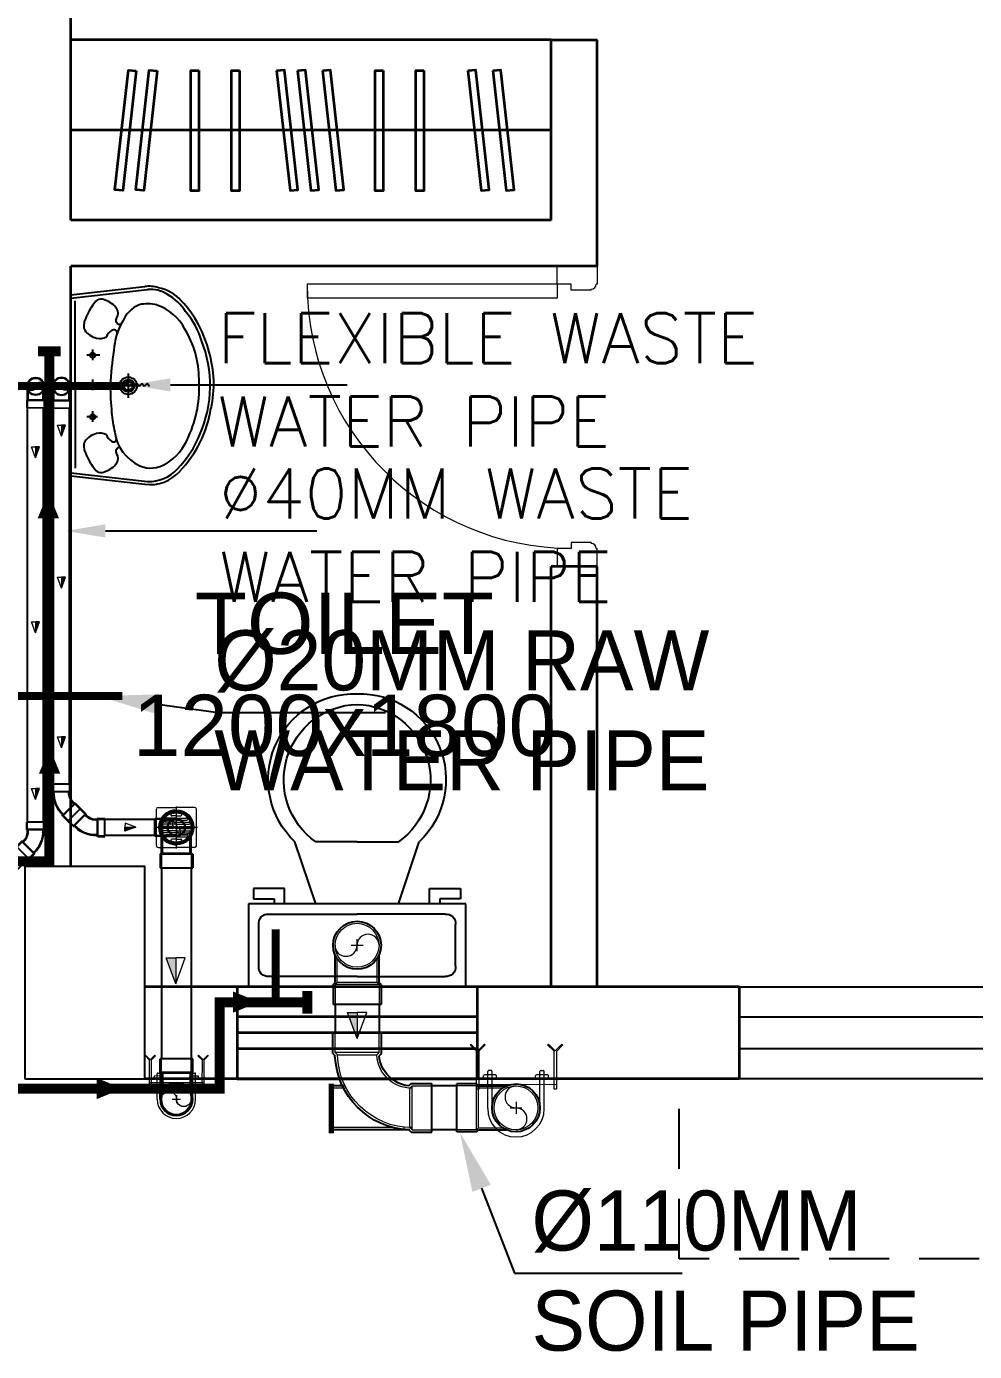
# Model space of a CAD drawing. Header units: millimetres. Extents: x 1448174 to 1599581, y -224422 to -106989.
# Drawn here: x 1476806 to 1479175, y -206764 to -203454 of the extents above; entities that cross this region are included whole.
import ezdxf
from ezdxf import colors
from ezdxf.entities.mleader import LeaderData, LeaderLine
from ezdxf.math import Vec2, Vec3

# ---------------------------------------------------------------- set-up
doc = ezdxf.new("R2010")
doc.units = ezdxf.units.MM
doc.header["$LTSCALE"] = 600
doc.header["$MEASUREMENT"] = 0
for name, pattern in [('AI9-LType1', [1.875, 1.25, -0.625]), ('CENTER2', [1.125, 0.75, -0.125, 0.125, -0.125]), ('HIDDEN', [0.375, 0.25, -0.125])]:
    doc.linetypes.add(name, pattern=pattern)
for name, color, linetype, lineweight in [('22-FTfix', 8, 'Continuous', 9), ('DOOR', 144, 'Continuous', 13), ('P-Wall', 1, 'Continuous', 35), ('PHE-SP', 1, 'Continuous', 0), ('PL-CLAMP', 211, 'Continuous', 13), ('PL-SOFT  WATER SUPPLY PIPE', 162, 'Continuous', 9), ('PL-WATER PIPING', 1, 'Continuous', 9), ('WALL LINE', 7, 'Continuous', 35)]:
    doc.layers.add(name, color=color, linetype=linetype, lineweight=lineweight)
for name, color, linetype in [('col', 5, 'Continuous'), ('Lines', 7, 'Continuous'), ('phe-text', 1, 'Continuous'), ('PL- WASTE PIPE', 6, 'Continuous'), ('PL-SOIL PIPE', 1, 'Continuous'), ('TEXT', 253, 'Continuous'), ('wall', 1, 'Continuous'), ('Window', 4, 'Continuous')]:
    doc.layers.add(name, color=color, linetype=linetype)
doc.styles.add('ARIAL', font='arial.ttf')
doc.styles.add('ROMANS', font='romans.shx')
doc.styles.get("Standard").update_dxf_attribs({"font": 'stylu.ttf'})

# ---------------------------------------------------------------- blocks, each defined once
blk = doc.blocks.new('W1800')
at = {"layer": 'wall', "color": 7}
for p, q in [((0, -57.5), (0, 172.5)), ((1800, 172.5), (1800, -57.5))]:
    blk.add_line(p, q, dxfattribs=at)
at = {"layer": 'Window'}
for p, q in [((0, 172.5), (1800, 172.5)), ((0, 97.5), (1800, 97.5)), ((1800, 17.5), (0, 17.5)), ((1800, -57.5), (0, -57.5))]:
    blk.add_line(p, q, dxfattribs=at)
blk = doc.blocks.new('750')
at = {"layer": 'DOOR', "color": 8}
for p, q in [((-50, 705), (-47.5, 705)), ((-35, 690), (-35, 692.5)), ((50, 45), (50, 80)), ((50, 80), (675, 80)), ((675, 45), (675, 80)), ((-50, 45), (-47.5, 45)), ((-35, 60), (-35, 57.5)), ((50, 45), (675, 45))]:
    blk.add_line(p, q, dxfattribs=at)
for points in [[(15, 690), (15, 705), (50, 705), (50, 750), (-50, 750), (-50, 705)], [(-35, 690), (15, 690)], [(15, 60), (15, 45), (50, 45), (50, 0), (-50, 0), (-50, 45)], [(-35, 60), (15, 60)]]:
    blk.add_lwpolyline(points, dxfattribs=at)
for centre, radius, start, end in [((-35, 705), 12.5, 180, 270), ((15, 45), 660, 0, 90), ((-35, 45), 12.5, 90, 180)]:
    blk.add_arc(centre, radius, start, end, dxfattribs=at)
blk = doc.blocks.new('clamp')
at = {"layer": 'PL-CLAMP'}
for p, q in [((156.2, 205.8), (161.2, 205.8)), ((163.2, 185.7), (163.2, 203.8)), ((105.4, 198.4), (168.6, 198.4)), ((105.4, 191.1), (168.6, 191.1)), ((156.2, 183.7), (161.2, 183.7)), ((170.6, 196.4), (170.6, 193.1)), ((156.2, 116.8), (161.2, 116.8)), ((163.2, 96.7), (163.2, 114.8)), ((105.4, 109.4), (168.6, 109.4)), ((105.4, 102), (168.6, 102)), ((156.2, 94.7), (161.2, 94.7)), ((170.6, 107.4), (170.6, 104))]:
    blk.add_line(p, q, dxfattribs=at)
for points in [[(138.4, 216.5, -0.414214), (139.4, 217.5), (203.1, 217.5), (214, 228.4), (215.4, 227), (203.9, 215.5), (215.3, 204), (213.9, 202.6), (203, 213.5), (139.4, 213.5, -0.414214), (138.4, 214.5), (138.4, 216.5)], [(138.4, 84.3, -0.414214), (139.4, 85.3), (203.1, 85.3), (214, 96.3), (215.4, 94.9), (203.9, 83.3), (215.3, 71.9), (213.9, 70.5), (203, 81.3), (139.4, 81.3, -0.414214), (138.4, 82.3), (138.4, 84.3)]]:
    blk.add_lwpolyline(points, format="xyb", dxfattribs=at)
for points in [[(146.2, 81.3), (146.2, 217.5)], [(156.2, 81.3), (156.2, 217.5)]]:
    blk.add_lwpolyline(points, dxfattribs=at)
for centre, radius, start, end in [((161.2, 203.8), 2, 0, 90), ((105.4, 150.2), 48.2, 90, 270), ((161.2, 185.7), 2, 270, 0), ((168.6, 196.4), 2, 0, 90), ((168.6, 193.1), 2, 270, 0), ((161.2, 114.8), 2, 0, 90), ((161.2, 96.7), 2, 270, 0), ((168.6, 107.4), 2, 0, 90), ((168.6, 104), 2, 270, 0)]:
    blk.add_arc(centre, radius, start, end, dxfattribs=at)
blk = doc.blocks.new('RISER UP 100')
at = {"color": 0, "linetype": 'Continuous'}
for p, q in [((-98.5, 60), (-148.5, 60)), ((-148.5, -60), (-148.5, 60)), ((-98.5, 60), (-93.5, 55)), ((-93.5, 55), (-24, 55)), ((-98.5, -60), (-148.5, -60)), ((-98.5, -60), (-93.5, -55)), ((-93.5, -55), (-24, -55))]:
    blk.add_line(p, q, dxfattribs=at)
at = {"color": 8, "linetype": 'Continuous', "lineweight": 0, "ltscale": 0.005}
for p, q in [((-98.5, 55), (-148.5, 55)), ((-98.5, -55), (-98.5, 55)), ((-98.5, 55), (-93.5, 50)), ((-93.5, -50), (-93.5, 50)), ((-93.5, 50), (-33.2, 50)), ((-98.5, -55), (-148.5, -55)), ((-98.5, -55), (-93.5, -50)), ((-93.5, -50), (-33.2, -50))]:
    blk.add_line(p, q, dxfattribs=at)
at = {"color": 8, "linetype": 'CENTER2', "lineweight": 0}
for p, q in [((-15, 0), (15, 0)), ((0, 15), (0, -15))]:
    blk.add_line(p, q, dxfattribs=at)
at = {"color": 0, "linetype": 'Continuous'}
blk.add_circle((0, 0), 60, dxfattribs=at)
at = {"color": 8, "linetype": 'Continuous', "lineweight": 0, "ltscale": 0.005}
blk.add_circle((0, 0), 55, dxfattribs=at)
at = {"color": 8, "linetype": 'Continuous', "lineweight": 0}
for centre, start, end in [((0, 27.5), 90, 270), ((0, -27.5), 270, 90)]:
    blk.add_arc(centre, 27.5, start, end, dxfattribs=at)
blk = doc.blocks.new('ELBOW')
at = {"color": 0, "linetype": 'Continuous'}
for p, q in [((-114.4, 296.4), (107.1, 296.4)), ((-114.4, 202.7), (-114.4, 296.4)), ((107.1, 202.7), (107.1, 296.4)), ((-114.4, 202.7), (-103.8, 192.1)), ((-103.5, 196.4), (-103.5, -160.2)), ((107.1, 202.7), (96.3, 192)), ((242.9, 67.8), (232.3, 57.2)), ((242.9, 67.8), (336.6, 67.8)), ((336.6, 67.8), (336.6, -153.6)), ((96.1, -97.1), (96.1, -160.2)), ((242.9, -153.6), (232.6, -143.3)), ((242.9, -153.6), (336.6, -153.6))]:
    blk.add_line(p, q, dxfattribs=at)
at = {"color": 8, "linetype": 'Continuous', "lineweight": 0, "ltscale": 0.005}
for p, q in [((-103.7, 207.1), (-103.7, 296.4)), ((96.3, 207.1), (96.3, 296.4)), ((-103.7, 207.1), (96.3, 207.1)), ((-103.7, 207.1), (-92.9, 196.4)), ((-93, 196.4), (85.6, 196.4)), ((96.3, 207.1), (85.6, 196.4)), ((-92.8, 119.8), (-92.8, -160.2)), ((236.6, 46.5), (236.6, -132.2)), ((247.3, 57.1), (236.9, 46.7)), ((247.3, 57.1), (247.3, -142.9)), ((247.3, 57.1), (336.6, 57.1)), ((85.4, -91.6), (85.4, -160.2)), ((247.3, -142.9), (236.9, -132.5)), ((247.3, -142.9), (336.6, -142.9))]:
    blk.add_line(p, q, dxfattribs=at)
at = {"color": 8, "linetype": 'Continuous', "ltscale": 0.005}
blk.add_line((-93, 167.9), (-93, 170.4), dxfattribs=at)
at = {"color": 0, "linetype": 'Continuous', "const_width": 25}
blk.add_lwpolyline([(-119, -160.2), (106.7, -160.2)], dxfattribs=at)
at = {"color": 0, "linetype": 'Continuous'}
for centre, radius, start, end in [((248.1, 208.5), 352.2, 182.67877, 267.48884), ((248.4, 209.4), 153.1, 186.55293, 263.94685)]:
    blk.add_arc(centre, radius, start, end, dxfattribs=at)
at = {"color": 8, "linetype": 'Continuous', "lineweight": 0, "ltscale": 0.005}
for centre, radius, start, end in [((246.3, 207.1), 339.3, 180, 268.35636), ((246.9, 207.3), 161.5, 180.08228, 266.34676)]:
    blk.add_arc(centre, radius, start, end, dxfattribs=at)
at = {"layer": 'PL-SOIL PIPE', "ltscale": 300}
blk.add_line((-92.9, 196.4), (-92.9, 207.1), dxfattribs=at)
blk = doc.blocks.new('A$C0B1B3CFA')
at = {"layer": 'PHE-SP'}
h = blk.add_hatch(color=7, dxfattribs=at)
h.dxf.hatch_style = 1
h.paths.add_polyline_path([(-0.0495, 0.0226), (-0.0495, 0), (0.0124, 0)])
at = {"layer": 'PHE-SP', "color": 7}
for points in [[(-0.0495, 0), (0.0124, 0), (-0.0495, 0.0226), (-0.0495, 0)], [(-0.0495, 0), (0.0124, 0), (-0.0495, -0.0226), (-0.0495, 0)]]:
    blk.add_lwpolyline(points, dxfattribs=at)
blk = doc.blocks.new('Z$W@#3BD47561')
at = {"layer": 'PHE-SP', "xscale": 49.00933755098914, "yscale": 49.00933755098914, "zscale": 49.00933755098914, "rotation": 270}
blk.add_blockref('A$C0B1B3CFA', (0, 0), dxfattribs=at)
blk = doc.blocks.new('Z$W@#4AA511D8')
at = {"layer": 'phe-text', "linetype": 'ByBlock', "lineweight": -2, "ltscale": 0.5, "xscale": 0.0244727334018079, "yscale": 0.0244727334018079, "zscale": 0.0244727334018079, "rotation": 270}
blk.add_blockref('Z$W@#3BD47561', (0.0148, 0), dxfattribs=at)
blk = doc.blocks.new('A$C525867A1')
at = {"layer": '22-FTfix', "color": 1, "lineweight": 0}
for p, q in [((-3.7, 76.6), (-40.1, 40.1)), ((76.4, 3.7), (3.3, 76.6)), ((-76.6, 3.5), (-40.1, 40.1)), ((42, 42.1), (-42, -42.1)), ((-3.5, -76.4), (-76.6, -3.4)), ((76.4, -3.3), (39.9, -39.8)), ((3.4, -76.4), (39.9, -39.8))]:
    blk.add_line(p, q, dxfattribs=at)
at = {"layer": '22-FTfix', "color": 1, "linetype": 'AI9-LType1', "lineweight": 0}
blk.add_line((42, -41.9), (-42.2, 42.1), dxfattribs=at)
at = {"layer": '22-FTfix', "color": 3, "lineweight": 0}
for p, q in [((-18.4, 18.3), (2.7, 39.5)), ((-18.4, 18.3), (-39.5, -2.8)), ((-10.4, 10.4), (-35.8, -15.1)), ((-14.5, 14.5), (-35.7, -6.6)), ((-23.3, 23.2), (-32.4, 14)), ((-6.5, 6.5), (-31.9, -18.9)), ((-23.3, 23.2), (-14.1, 32.4)), ((-14.5, 14.5), (6.6, 35.7)), ((-10.4, 10.4), (15, 35.8)), ((-6.5, 6.5), (18.9, 32)), ((-1.9, 1.2), (-1.5, 1.5)), ((-1.4, 0.7), (-1.9, 1.2)), ((-1.2, 1.9), (-1.5, 1.5)), ((-0.7, 1.4), (-1.2, 1.9)), ((1.2, 1.9), (0.7, 1.4)), ((1.9, 1.2), (1.2, 1.9)), ((1.9, 1.2), (1.4, 0.7)), ((5.2, 9.3), (24.6, 28.7)), ((6.5, -6.5), (31.9, 18.9)), ((9.2, 5.2), (28.6, 24.6)), ((10.4, -10.4), (35.8, 15.1)), ((14.5, -14.5), (35.7, 6.6)), ((18.4, -18.3), (39.5, 2.8)), ((-9.2, -5.2), (-28.6, -24.6)), ((-5.2, -9.3), (-24.6, -28.7)), ((6.5, -6.5), (-18.9, -32)), ((10.4, -10.4), (-15, -35.8)), ((14.5, -14.5), (-6.6, -35.7)), ((18.4, -18.3), (-2.7, -39.5)), ((-1.9, -1.2), (-1.4, -0.7)), ((-1.2, -1.9), (-1.9, -1.2)), ((-1.2, -1.9), (-0.7, -1.4)), ((1.2, -1.9), (0.7, -1.4)), ((1.2, -1.9), (1.5, -1.5)), ((1.9, -1.2), (1.4, -0.7)), ((1.9, -1.2), (1.5, -1.5)), ((23.3, -23.2), (14.1, -32.4)), ((23.3, -23.2), (32.4, -14))]:
    blk.add_line(p, q, dxfattribs=at)
at = {"layer": '22-FTfix', "color": 1, "lineweight": 0}
blk.add_circle((-0.1, 0.1), 49.4, dxfattribs=at)
at = {"layer": '22-FTfix', "color": 3, "lineweight": 0}
for centre, radius in [((0, 0), 45.2), ((-0.1, -0.1), 44.9), ((0, 0), 4.18), ((0, 0), 3.93)]:
    blk.add_circle(centre, radius, dxfattribs=at)
at = {"layer": '22-FTfix', "color": 1, "lineweight": 0}
for points in [[(3.3, 76.6), (1.4, 78.5), (-1.8, 78.5), (-3.7, 76.6)], [(-76.6, 3.5), (-78.5, 1.6), (-78.5, -1.5), (-76.6, -3.4)], [(76.4, -3.3), (78.3, -1.4), (78.3, 1.8), (76.4, 3.7)], [(-3.5, -76.4), (-1.6, -78.3), (1.5, -78.3), (3.4, -76.4)]]:
    blk.add_open_spline(points, degree=3, dxfattribs=at)
for points in [[(-35.3, 35.2), (-15.9, 54.6), (15.5, 54.6), (35, 35.3), (54.4, 15.9), (54.4, -15.6), (35, -35)], [(-35.3, 35.2), (-54.6, 15.8), (-54.6, -15.7), (-35.2, -35), (-15.8, -54.4), (15.7, -54.4), (35, -35)]]:
    blk.add_open_spline(points, degree=3, knots=[0, 0, 0, 0, 1, 1, 1, 2, 2, 2, 2], dxfattribs=at)
at = {"layer": '22-FTfix', "color": 3, "lineweight": 0}
for points in [[(6.6, 35.7), (7.6, 36.7), (7.6, 38.5), (6.6, 39.5), (5.5, 40.6), (3.8, 40.6), (2.7, 39.5)], [(-36.8, 17.1), (-37.4, 15.7), (-36.8, 14.1), (-35.5, 13.5), (-34.4, 13), (-33.2, 13.2), (-32.4, 14)], [(-14.1, 32.4), (-13, 33.4), (-13, 35.2), (-14.1, 36.2), (-14.9, 37), (-16.1, 37.2), (-17.2, 36.7)], [(5.2, 9.3), (4.1, 8.1), (4.1, 6.3), (5.2, 5.2), (6.3, 4.1), (8.1, 4.1), (9.2, 5.2)], [(18.9, 32), (19.9, 33), (19.9, 34.8), (18.9, 35.8), (17.8, 36.9), (16.1, 36.9), (15, 35.8)], [(28.6, 24.6), (29.7, 25.7), (29.7, 27.6), (28.6, 28.7), (27.5, 29.8), (25.7, 29.8), (24.6, 28.7)], [(35.8, 15.1), (36.8, 16.2), (36.8, 17.9), (35.8, 18.9), (34.7, 20), (33, 20), (31.9, 18.9)], [(39.5, 2.8), (40.6, 3.9), (40.5, 5.6), (39.5, 6.6), (38.4, 7.7), (36.7, 7.7), (35.7, 6.6)], [(-39.5, -2.8), (-40.6, -3.9), (-40.5, -5.6), (-39.5, -6.6), (-38.4, -7.7), (-36.7, -7.7), (-35.7, -6.6)], [(-35.8, -15.1), (-36.8, -16.2), (-36.8, -17.9), (-35.8, -18.9), (-34.7, -20), (-33, -20), (-31.9, -18.9)], [(-28.6, -24.6), (-29.7, -25.7), (-29.7, -27.6), (-28.6, -28.7), (-27.5, -29.8), (-25.7, -29.8), (-24.6, -28.7)], [(-18.9, -32), (-19.9, -33), (-19.9, -34.8), (-18.9, -35.8), (-17.8, -36.9), (-16.1, -36.9), (-15, -35.8)], [(-5.2, -9.3), (-4.1, -8.1), (-4.1, -6.3), (-5.2, -5.2), (-6.3, -4.1), (-8.1, -4.1), (-9.2, -5.2)], [(-6.6, -35.7), (-7.6, -36.7), (-7.6, -38.4), (-6.6, -39.5), (-5.5, -40.6), (-3.8, -40.6), (-2.7, -39.5)], [(14.1, -32.4), (13, -33.4), (13, -35.1), (14.1, -36.2), (14.9, -37), (16.1, -37.2), (17.2, -36.7)], [(36.8, -17.1), (37.4, -15.7), (36.8, -14.1), (35.5, -13.5), (34.4, -13), (33.2, -13.2), (32.4, -14)]]:
    blk.add_open_spline(points, degree=3, knots=[0, 0, 0, 0, 1, 1, 1, 2, 2, 2, 2], dxfattribs=at)
for points in [[(-28.7, 28.6), (-32, 25.3), (-34.8, 21.4), (-36.8, 17.1)], [(-17.2, 36.7), (-21.4, 34.7), (-25.3, 32), (-28.7, 28.6)], [(-1.4, -0.7), (-1, -0.3), (-1, 0.3), (-1.4, 0.7)], [(-0.7, 1.4), (-0.3, 1), (0.3, 1), (0.7, 1.4)], [(1.4, 0.7), (1, 0.3), (1, -0.3), (1.4, -0.7)], [(0.7, -1.4), (0.3, -1), (-0.3, -1), (-0.7, -1.4)], [(17.2, -36.7), (21.4, -34.7), (25.3, -32), (28.7, -28.6)], [(28.7, -28.6), (32, -25.3), (34.8, -21.4), (36.8, -17.1)]]:
    blk.add_open_spline(points, degree=3, dxfattribs=at)
blk = doc.blocks.new('G$C6D3250BF')
at = {"layer": 'PL- WASTE PIPE', "linetype": 'ByBlock', "ltscale": 5, "xscale": -0.08841918452952499, "yscale": 0.08841918454157253, "zscale": 0.08841918448567115, "rotation": 225.0593839872961}
blk.add_blockref('A$C525867A1', (0, 0), dxfattribs=at)
blk = doc.blocks.new('100 ELBOW')
at = {"color": 0, "linetype": 'Continuous'}
for p, q in [((-77.3, 0.5), (-85.9, -8)), ((72.2, 60.9), (66.6, 55.2)), ((72.2, 60.9), (123.7, 60.9)), ((123.7, 60.9), (123.7, -60.9)), ((-94.1, -8), (-130.6, -44.4)), ((-130.6, -44.4), (-44.4, -130.6)), ((-94.1, -8), (-85.9, -8)), ((-0.4, -78.2), (-8, -85.8)), ((-8, -94.1), (-8, -85.8)), ((72.2, -60.9), (66.4, -55.1)), ((72.2, -60.9), (123.7, -60.9)), ((-8, -94.1), (-44.4, -130.6))]:
    blk.add_line(p, q, dxfattribs=at)
at = {"color": 8, "linetype": 'Continuous', "lineweight": 0, "ltscale": 0.005}
for p, q in [((68.7, -49.1), (68.7, 49.1)), ((74.6, 55), (68.9, 49.3)), ((74.6, -55), (74.6, 55)), ((74.6, 55), (123.7, 55)), ((-91.7, -13.9), (-126.4, -48.6)), ((-91.7, -13.9), (-13.9, -91.7)), ((-91.7, -13.9), (-83.3, -13.9)), ((-83.4, -13.9), (-13.9, -83.3)), ((-4.5, -73.9), (-13.9, -83.3)), ((-13.9, -91.7), (-13.9, -83.3)), ((74.6, -55), (68.9, -49.3)), ((74.6, -55), (123.7, -55)), ((-13.9, -91.7), (-48.6, -126.4))]:
    blk.add_line(p, q, dxfattribs=at)
at = {"color": 8, "linetype": 'Continuous', "ltscale": 0.005}
blk.add_line((-72.3, -2.8), (-73.3, -3.7), dxfattribs=at)
at = {"color": 8, "linetype": 'Continuous', "lineweight": 0, "ltscale": 0.005}
for centre, radius, start, end in [((61.5, -148.1), 197.5, 87.86176, 137.18), ((60.9, -147.1), 98.2, 85.3383, 131.76601)]:
    blk.add_arc(centre, radius, start, end, dxfattribs=at)
at = {"color": 0, "linetype": 'Continuous'}
for centre, radius, start, end in [((61.6, -148.2), 203.5, 88.5977, 133.05078), ((60.9, -147.1), 92.3, 86.66432, 131.66432)]:
    blk.add_arc(centre, radius, start, end, dxfattribs=at)
blk = doc.blocks.new('aa')
at = {"layer": 'PL- WASTE PIPE', "color": 4, "ltscale": 5}
for p, q in [((-2.731, 0.107), (-2.562, -0.107)), ((-2.562, -0.107), (-2.353, 0.107)), ((-2.353, 0.107), (-2.184, -0.107)), ((-2.184, -0.107), (-1.975, 0.107)), ((-1.975, 0.107), (-1.806, -0.107)), ((-1.806, -0.107), (-1.597, 0.107)), ((-1.597, 0.107), (-1.428, -0.107)), ((-1.428, -0.107), (-1.219, 0.107)), ((-1.219, 0.107), (-1.05, -0.107)), ((-1.05, -0.107), (-0.841, 0.107)), ((-0.841, 0.107), (-0.672, -0.107)), ((-0.672, -0.107), (-0.463, 0.107)), ((-0.463, 0.107), (-0.294, -0.107)), ((-0.294, -0.107), (-0.085, 0.107)), ((-0.085, 0.107), (0.085, -0.107)), ((0.085, -0.107), (0.294, 0.107)), ((0.294, 0.107), (0.463, -0.107)), ((0.463, -0.107), (0.672, 0.107)), ((0.672, 0.107), (0.841, -0.107)), ((0.841, -0.107), (1.05, 0.107)), ((1.05, 0.107), (1.219, -0.107)), ((1.219, -0.107), (1.428, 0.107)), ((1.428, 0.107), (1.597, -0.107)), ((1.597, -0.107), (1.806, 0.107)), ((1.806, 0.107), (1.975, -0.107)), ((1.975, -0.107), (2.184, 0.107)), ((2.184, 0.107), (2.353, -0.107)), ((2.353, -0.107), (2.562, 0.107)), ((2.562, 0.107), (2.731, -0.107)), ((2.731, -0.107), (2.94, 0.107)), ((2.94, 0.107), (3.109, -0.107)), ((3.109, -0.107), (3.318, 0.107)), ((3.318, 0.107), (3.487, -0.107)), ((3.487, -0.107), (3.696, 0.107))]:
    blk.add_line(p, q, dxfattribs=at)
blk = doc.blocks.new('rhej')
at = {"color": 8, "lineweight": 25}
for p, q in [((271.6, 188.9), (271.6, 266.4)), ((271.6, 266.4), (297.5, 266.4)), ((297.5, 266.4), (297.5, 214.7)), ((310.4, 279.4), (310.4, -263.7)), ((517.3, 279.4), (310.4, 279.4)), ((517.3, 7.8), (517.3, 279.4)), ((465.6, 253.5), (362.2, 253.5)), ((297.5, 214.7), (310.4, 214.7)), ((336.3, 227.7), (336.3, 7.8)), ((491.5, 7.8), (491.5, 227.7)), ((310.4, 188.9), (271.6, 188.9)), ((310.4, 111.3), (155.3, 163)), ((155.3, 7.8), (155.3, 111.3)), ((155.3, 7.8), (155.3, -95.6)), ((336.3, -212), (336.3, 7.8)), ((491.5, 7.8), (491.5, -212)), ((517.3, -263.7), (517.3, 7.8)), ((310.4, -95.6), (155.3, -147.3)), ((271.6, -173.2), (271.6, -250.8)), ((310.4, -173.2), (271.6, -173.2)), ((297.5, -250.8), (297.5, -199.1)), ((297.5, -199.1), (310.4, -199.1)), ((271.6, -250.8), (297.5, -250.8)), ((310.4, -263.7), (517.3, -263.7)), ((465.6, -237.9), (362.2, -237.9))]:
    blk.add_line(p, q, dxfattribs=at)
at = {"color": 8, "extrusion": (0, 0, -1)}
for centre, major_axis, start_param, end_param in [((0, 15.7), (151.4, -151.4), 2.319632, 4.738539), ((358.9, 230.9), (-16.2, -16.2), 0.643501, 2.498091), ((468.8, 230.9), (16.2, -16.2), 3.785094, 5.639684), ((0.9, 2.3), (-133.6, -133.6), 0.814663, 3.31238), ((0, 0), (-151.4, -151.4), 4.686239, 7.105146), ((0.9, 13.4), (-133.6, -133.6), 4.541602, 7.039318), ((358.9, -215.2), (-16.2, -16.2), -0.927295, 0.927295), ((468.8, -215.2), (16.2, -16.2), 5.35589, 7.21048)]:
    blk.add_ellipse(centre, major_axis=major_axis, ratio=1, start_param=start_param, end_param=end_param, dxfattribs=at)
blk = doc.blocks.new('u46')
at = {"color": 8, "lineweight": 25}
for p, q in [((-10.2, 228.4), (174.5, 249.1)), ((-10.2, 220.4), (181.2, 241.9)), ((-0.6, -208.9), (0.6, 208.9)), ((56.5, 80.8), (29.2, 80.8)), ((44.2, 92.9), (44.2, 66.7)), ((133.1, -27.2), (133.1, 33.1)), ((61.7, 1.6), (29.2, 1.6)), ((44.2, 13.7), (44.2, -12.6)), ((163.2, 3), (101.8, 3)), ((44.2, -61.1), (44.2, -87.4)), ((61.7, -73.2), (29.2, -73.2)), ((-10.2, -216.1), (181.2, -237.6)), ((-10.2, -224.1), (174.5, -244.8))]:
    blk.add_line(p, q, dxfattribs=at)
at = {"color": 8, "extrusion": (0, 0, -1)}
for centre, major_axis, start_param, end_param in [((187.7, 150.5), (0, 99.5), -0.132539, 0.848731), ((185.8, 147.6), (0.1, 94.4), -0.049658, 0.838116), ((144.8, 128.2), (1.1, 126.1), -1.238036, -0.892193), ((65.8, 198.9), (0, 20.7), -1.101507, 0.481509), ((57.5, 163.3), (-0.3, 56.9), 0.324902, 0.965135), ((208, 103.4), (0, 109.8), -1.431017, -0.436146), ((189.6, 137.7), (0, 70.9), -0.405199, 0.56573), ((57.3, 20.1), (0, 275.4), 0.806541, 1.180915), ((49.5, 13.5), (-0.1, 293.9), 0.809856, 1.41441), ((56, 154.5), (0, 34), 4.33982, 5.202657), ((110.3, 167.2), (-6.08, 6.08), 4.867594, 6.265028), ((90.3, 184.5), (0, 17.9), 0.880684, 2.260744), ((153.9, 79), (-0.2, 139.7), 0.557563, 1.193786), ((64.6, 170.4), (0.3, 49.2), 3.359735, 4.09512), ((104.1, 117.8), (-0.2, 26.8), -1.278641, -0.487266), ((96.3, 135.9), (0, 7.39), -0.727724, 1.373337), ((110.5, 165), (5.47, 5.47), 2.097053, 3.541809), ((62.5, 153), (0, 31.9), 2.620328, 3.422401), ((387.1, 47.9), (-0.3, 296.4), -1.495794, -1.328336), ((13.1, 6.8), (0, 297.5), 1.141495, 1.637774), ((35, 2.5), (0, 302.7), 1.155365, 1.952189), ((44.2, 80.8), (0.02, 6.43), 3.139035, 9.42222), ((820.2, -1), (0.1, 732.1), -1.56667, -1.474079), ((72.5, -1.7), (-0.1, 274.2), 1.346594, 1.865175), ((44.2, 1.6), (0.08, 6.43), 3.12883, 9.412015), ((888.1, 36.7), (0.8, 800.7), 4.558159, 4.668067), ((133.1, 3), (0, 21.6), 3.141254, 9.424439), ((133.1, 3), (-0.1, 15.5), 3.145308, 9.428493), ((133.1, 3), (0, 10.9), 3.142047372431534, 9.42523267961112), ((62.5, -10.9), (0, 247.5), 1.579809, 2.112792), ((44.2, -73.2), (0.02, 6.43), 3.139035, 9.42222), ((263.1, -73.7), (0.1, 166.8), 4.181112, 4.641559), ((56.1, -13.3), (0.2, 287), 1.808981, 2.322804), ((64.6, -163.9), (0.1, 49.2), -0.960797, -0.225412), ((62.5, -146.6), (-0.1, 31.9), -0.276767, 0.525307), ((104.1, -111.4), (0.2, 26.8), 3.628858, 4.420234), ((96.6, -128.2), (-0.03, 8.55), 1.455188, 3.796569), ((124.5, -51.6), (-0.2, 200.3), 1.868215, 2.281789), ((56, -148.1), (0, 34), 4.222121, 5.084958), ((144.8, -121.8), (-0.3, 126.1), 4.027191, 4.373034), ((110.3, -160.8), (-6.08, 6.08), 4.730546, 6.12798), ((111.3, -159.3), (6.17, 6.17), 4.354779, 6.027124), ((192.6, -126.1), (0, 80.1), 3.554495, 4.299548), ((163.1, -79.8), (0.2, 126), 2.054055, 2.802751), ((57.5, -156.9), (0.3, 56.9), 2.176458, 2.816691), ((90.3, -178.1), (0, 17.9), 0.880848, 2.260908), ((171.7, -117.2), (-0.1, 123.1), 2.127435, 2.640092), ((65.8, -192.5), (0, 20.7), 2.661884, 4.2449), ((181.2, -107), (0, 94.7), 2.890537, 3.362984), ((188.2, -159.7), (0, 78.1), 2.562376, 3.231693), ((187.2, -138.1), (-0.1, 106), 2.310552, 2.942572), ((184.7, -162.2), (-0.1, 83.2), 2.850118, 3.264751)]:
    blk.add_ellipse(centre, major_axis=major_axis, ratio=1, start_param=start_param, end_param=end_param, dxfattribs=at)

msp = doc.modelspace()

# ---------------------------------------------------------------- linework, layer by layer
at = {"layer": 'col'}
msp.add_lwpolyline([(1476802.098, -206082.8395), (1477102.098, -206082.8395), (1477102.098, -205552.8395), (1476802.098, -205552.8395)], close=True, dxfattribs=at)
at = {"layer": 'Lines', "linetype": 'HIDDEN'}
msp.add_lwpolyline([(1480537.098, -206082.8395), (1480537.098, -206532.8395), (1478437.098, -206532.8395), (1478437.098, -206082.8395)], dxfattribs=at)
at = {"layer": 'P-Wall', "color": 8}
for p, q in [((1476917.098, -203937.8395), (1476917.098, -199802.8395)), ((1478117.098, -203487.8395), (1476917.098, -203487.8395)), ((1478117.098, -203937.8395), (1478117.098, -203487.8395)), ((1478117.098, -203487.8395), (1478232.098, -203487.8395)), ((1478232.098, -204052.8395), (1478232.098, -203487.8395)), ((1478117.098, -203712.8395), (1476917.098, -203712.8395)), ((1478117.098, -203937.8395), (1476917.098, -203937.8395)), ((1476917.098, -205552.8395), (1476917.098, -204052.8395)), ((1478232.098, -204052.8395), (1476917.098, -204052.8395)), ((1478117.098, -205852.8395), (1478117.098, -204802.8395)), ((1478232.098, -204802.8395), (1478117.098, -204802.8395)), ((1478232.098, -205852.8395), (1478232.098, -204802.8395)), ((1478587.098, -205852.8395), (1477102.098, -205852.8395)), ((1477332.098, -205852.8395), (1477102.098, -205852.8395)), ((1477332.098, -205852.8395), (1477102.098, -205852.8395)), ((1477932.098, -205852.8395), (1477332.098, -205852.8395)), ((1477332.098, -205852.8395), (1477332.098, -206082.8395)), ((1477332.098, -205852.8395), (1477332.098, -206082.8395)), ((1477932.098, -205852.8395), (1477332.098, -205852.8395)), ((1478117.098, -205852.8395), (1477932.098, -205852.8395)), ((1477932.098, -205852.8395), (1477932.098, -206082.8395)), ((1477932.098, -205852.8395), (1477932.098, -206082.8395)), ((1478117.098, -205852.8395), (1477932.098, -205852.8395)), ((1478587.098, -205852.8395), (1478587.098, -206082.8395)), ((1477932.098, -205927.8395), (1477332.098, -205927.8395)), ((1477932.098, -205927.8395), (1477332.098, -205927.8395)), ((1477932.098, -205967.8395), (1477332.098, -205967.8395)), ((1477932.098, -206007.8395), (1477332.098, -206007.8395)), ((1478587.098, -206082.8395), (1477102.098, -206082.8395)), ((1477332.098, -206082.8395), (1477102.098, -206082.8395)), ((1477332.098, -206082.8395), (1477932.098, -206082.8395)), ((1477932.098, -206082.8395), (1477332.098, -206082.8395))]:
    msp.add_line(p, q, dxfattribs=at)
at = {"layer": 'P-Wall'}
for points in [[(1477080.4927, -203565.3161), (1477046.8942, -203863.8491), (1477026.9703, -203862.106), (1477060.5688, -203563.5729), (1477080.4927, -203565.3161)], [(1477132.4927, -203565.3161), (1477098.8942, -203863.8491), (1477078.9703, -203862.106), (1477112.5688, -203563.5729), (1477132.4927, -203565.3161)], [(1477236.5605, -203564.6178), (1477236.5605, -203864.6178), (1477216.5605, -203864.6178), (1477216.5605, -203564.6178), (1477236.5605, -203564.6178)], [(1477338.1567, -203564.6178), (1477338.1567, -203864.6178), (1477318.1567, -203864.6178), (1477318.1567, -203564.6178), (1477338.1567, -203564.6178)], [(1477430.9679, -203565.3161), (1477464.5664, -203863.8491), (1477484.4903, -203862.106), (1477450.8918, -203563.5729), (1477430.9679, -203565.3161)], [(1477482.9679, -203565.3161), (1477516.5664, -203863.8491), (1477536.4903, -203862.106), (1477502.8918, -203563.5729), (1477482.9679, -203565.3161)], [(1477545.4679, -203565.3161), (1477579.0664, -203863.8491), (1477598.9903, -203862.106), (1477565.3918, -203563.5729), (1477545.4679, -203565.3161)], [(1477697.5141, -203564.6178), (1477697.5141, -203864.6178), (1477677.5141, -203864.6178), (1477677.5141, -203564.6178), (1477697.5141, -203564.6178)], [(1477799.1103, -203564.6178), (1477799.1103, -203864.6178), (1477779.1103, -203864.6178), (1477779.1103, -203564.6178), (1477799.1103, -203564.6178)], [(1477908.9711, -203565.3161), (1477942.5696, -203863.8491), (1477962.4935, -203862.106), (1477928.895, -203563.5729), (1477908.9711, -203565.3161)], [(1477971.4711, -203565.3161), (1478005.0696, -203863.8491), (1478024.9935, -203862.106), (1477991.395, -203563.5729), (1477971.4711, -203565.3161)]]:
    msp.add_lwpolyline(points, dxfattribs=at)
at = {"layer": 'PL- WASTE PIPE', "color": 84, "linetype": 'ByBlock', "ltscale": 5}
for p, q in [((1476808.9158, -205441.5997), (1476808.9158, -204407.2597)), ((1476848.9158, -205441.6068), (1476848.9156, -204407.3882)), ((1476873.4226, -205346.4789), (1476873.4226, -204407.2658)), ((1476913.4226, -205346.4789), (1476913.4226, -204407.2658)), ((1477126.4546, -205435.1061), (1477001.9037, -205435.1061)), ((1477126.4546, -205475.1061), (1477002.0322, -205475.1061)), ((1476723.2706, -205620.5362), (1476811.2506, -205532.5563))]:
    msp.add_line(p, q, dxfattribs=at)
at = {"layer": 'PL- WASTE PIPE', "linetype": 'ByBlock', "ltscale": 5}
for points in [[(1477143.059, -205556.1634), (1477143.059, -206032.6059)], [(1477217.9104, -205556.1634), (1477217.9104, -206032.6059)]]:
    msp.add_lwpolyline(points, dxfattribs=at)
at = {"layer": 'PL-SOFT  WATER SUPPLY PIPE', "color": 3, "const_width": 25}
for points in [[(1476770.7318, -206107.2774), (1476770.7318, -205539.3103), (1476863.2121, -205539.3103), (1476863.2121, -204265.6026)], [(1476834.9853, -204265.6026), (1476891.4389, -204265.6026)], [(1477508.0347, -205920.1105), (1477508.0347, -205863.6569)], [(1476770.7318, -206107.2114), (1477288.6047, -206107.2114), (1477288.6047, -205891.8837), (1477508.0347, -205891.8837)]]:
    msp.add_lwpolyline(points, dxfattribs=at)
at = {"layer": 'PL-SOFT  WATER SUPPLY PIPE', "color": 5, "const_width": 20}
for points in [[(1476863.2121, -204352.5216), (1476680.7743, -204352.5216)], [(1477045.6499, -204352.5216), (1476863.2121, -204352.5216)], [(1476863.2121, -205126.5179), (1476680.7743, -205126.5179)], [(1477045.6499, -205126.5179), (1476863.2121, -205126.5179)], [(1477428.4793, -205891.8837), (1477428.4793, -205709.4459)]]:
    msp.add_lwpolyline(points, dxfattribs=at)
at = {"layer": 'PL-SOIL PIPE', "color": 1, "linetype": 'Continuous'}
for p, q in [((1477577.2071, -205897.5967), (1477577.2071, -205968.4698)), ((1477686.989, -205897.5967), (1477686.989, -205968.4698)), ((1477881.0945, -206100.6173), (1477818.8142, -206100.6173)), ((1477881.0945, -206210.3993), (1477818.8142, -206210.3993))]:
    msp.add_line(p, q, dxfattribs=at)
at = {"layer": 'PL-WATER PIPING', "color": 61, "true_color": 0xd8e58c}
for points in [[(1476860.6253, -204682.7326, 53.2552, 0, 0), (1476860.6253, -204617.9215, 0, 0, 0)], [(1476863.7555, -205320.4641, 53.2552, 0, 0), (1476863.7555, -205255.653, 0, 0, 0)], [(1477322.0554, -205891.2649, 53.2552, 0, 0), (1477386.8665, -205891.2649, 0, 0, 0)], [(1476981.0704, -206107.2114, 53.2552, 0, 0), (1477045.8815, -206107.2114, 0, 0, 0)]]:
    msp.add_lwpolyline(points, format="xyseb", dxfattribs=at)

# ---------------------------------------------------------------- block references
at = {"layer": 'DOOR', "color": 7}
msp.add_blockref('W1800', (1478587.098, -206025.3395), dxfattribs=at)
at = {"layer": 'P-Wall', "rotation": 180}
msp.add_blockref('750', (1478182.098, -204052.8395), dxfattribs=at)
at = {"layer": 'PL- WASTE PIPE', "color": 84, "linetype": 'ByBlock', "ltscale": 5}
for name, p, xscale, yscale, zscale, rotation in [('RISER UP 100', (1476828.9317, -204353.2412), 0.3637807491883915, 0.3637807491883915, 0.3637807491883915, 89.99160926392828), ('RISER UP 100', (1476893.4068, -204353.2412), -0.3637807491883915, 0.3637807491883917, 0.3637807487565851, 270.0083907360717), ('100 ELBOW', (1476893.4226, -205391.4789), -0.3636363632719107, 0.3636363639668352, 0.3636363635952907, 134.9999999453723), ('100 ELBOW', (1476828.9158, -205486.6068), 0.3636363632719107, 0.3636363632719107, 0.3636363632719107, 225.0000000546276), ('100 ELBOW', (1476957.0498, -205455.1061), -0.3636363632719106, 0.3636363639668352, 0.3636363635952907, 180), ('RISER UP 100', (1477180.479, -205455.106), 0.3637807491883914, 0.3637807491883914, 0.3637807491883914, 359.9916092639283)]:
    msp.add_blockref(name, p, dxfattribs=dict(at, xscale=xscale, yscale=yscale, zscale=zscale, rotation=rotation))
at = {"layer": 'PL- WASTE PIPE', "linetype": 'ByBlock', "yscale": 34.18592693661901, "zscale": 34.18592693661901}
for p, xscale, rotation in [((1476702.5701, -204349.5724), -34.18592693661901, 180), ((1477019.7684, -204349.5724), 34.18592693661901, 180.0000000000001)]:
    msp.add_blockref('aa', p, dxfattribs=dict(at, xscale=xscale, rotation=rotation))
at = {"layer": 'PL- WASTE PIPE', "linetype": 'ByBlock', "ltscale": 5, "zscale": 0.6804665595408722}
for p, xscale, yscale, rotation in [((1477180.4847, -205455.1141), -0.6804665603485838, 0.6804665603485838, 269.9999999999998), ((1477180.4847, -206133.6552), -0.6804665603485837, 0.6804665603485837, 89.99999999999967)]:
    msp.add_blockref('RISER UP 100', p, dxfattribs=dict(at, xscale=xscale, yscale=yscale, rotation=rotation))
at = {"layer": 'PL-CLAMP', "linetype": 'ByBlock'}
for p, xscale, yscale, zscale, rotation in [((1478249.5174, -206312.0426), 1.466554736686121, 1.466554736686121, 1.466554736686121, 89.97500309282923), ((1477330.6581, -206239.158), 0.9999250758013812, 0.9999250758013812, 0.9999250758013812, 89.97500309282843)]:
    msp.add_blockref('clamp', p, dxfattribs=dict(at, xscale=xscale, yscale=yscale, zscale=zscale, rotation=rotation))
at = {"layer": 'PL-SOIL PIPE', "color": 1, "linetype": 'Continuous'}
for name, p, xscale, yscale, zscale, rotation in [('Z$W@#4AA511D8', (1476893.4226, -204477.4233), 368.8935589147083, 368.8935589147083, 368.8935589147083, 90.00000000003047), ('Z$W@#4AA511D8', (1476828.9158, -204531.4074), 368.8935589147083, 368.8935589147083, 368.8935589147083, 90.00000000003047), ('Z$W@#4AA511D8', (1476893.4226, -204857.1585), 368.8935589147083, 368.8935589147083, 368.8935589147083, 90.00000000003047), ('Z$W@#4AA511D8', (1476828.9158, -204968.7255), 368.8935589147083, 368.8935589147083, 368.8935589147083, 90.00000000003047), ('Z$W@#4AA511D8', (1476893.4226, -205256.2994), 368.8935589147083, 368.8935589147083, 368.8935589147083, 90.00000000003047), ('Z$W@#4AA511D8', (1476828.9158, -205384.7815), 368.8935589147083, 368.8935589147083, 368.8935589147083, 90.00000000003047), ('Z$W@#4AA511D8', (1477079.5387, -205454.2426), -368.893558914708, 368.8935589147087, 368.8935589147086, 359.6925068153383), ('RISER UP 100', (1477632.098, -205749.3911), 0.9980176218446795, 0.9980176218446795, 0.9980176218446795, 90.00000000004299), ('Z$W@#4AA511D8', (1477178.9631, -205845.721), -876.8658294741394, 876.8658294741397, 876.8658294741396, 269.8700045000791), ('Z$W@#4AA511D8', (1477632.2071, -205982.3276), -876.8658294741394, 876.8658294741397, 876.8658294741396, 269.8700045000791), ('ELBOW', (1477655.793, -206153.6075), -0.55, 0.55, 0.55, 270)]:
    msp.add_blockref(name, p, dxfattribs=dict(at, xscale=xscale, yscale=yscale, zscale=zscale, rotation=rotation))
at = {"layer": 'PL-SOIL PIPE', "color": 1, "linetype": 'Continuous', "xscale": 0.9980176218446795, "yscale": 0.9980176218446795, "zscale": 0.9980176218446795}
msp.add_blockref('RISER UP 100', (1478029.3001, -206155.5083), dxfattribs=at)
at = {"layer": 'wall', "color": 8, "linetype": 'ByBlock', "xscale": -1, "rotation": 180}
msp.add_blockref('u46', (1476927.2814, -204348.6882), dxfattribs=at)
at = {"layer": 'wall', "color": 8, "linetype": 'ByBlock', "rotation": 270}
msp.add_blockref('rhej', (1477624.2729, -205335.5081), dxfattribs=at)
at = {"layer": 'WALL LINE', "xscale": -10.00000000046566, "yscale": 10.00000000046566, "zscale": 10.00000000046566, "rotation": 180}
msp.add_blockref('G$C6D3250BF', (1477180.4847, -205455.1084), dxfattribs=at)

# ---------------------------------------------------------------- texts
at = {"layer": 'PL- WASTE PIPE', "color": 84, "linetype": 'ByBlock', "lineweight": 0, "ltscale": 5, "char_height": 125, "attachment_point": 1, "style": 'ROMANS'}
for s, insert, width in [('FLEXIBLE WASTE WATER PIPE', (1477283.4866, -204170.2518), 1524.025208), ('%%c40MM WASTE WATER PIPE', (1477287.34, -204558.0373), 1332.590876)]:
    msp.add_mtext(s, dxfattribs=dict(at, insert=insert, width=width))
at = {"layer": 'PL-SOFT  WATER SUPPLY PIPE', "color": 5, "insert": (1477275.3623, -204962.5696), "char_height": 150, "width": 1899.144358, "attachment_point": 1}
msp.add_mtext('%%c20MM RAW WATER PIPE', dxfattribs=at)
at = {"layer": 'PL-SOIL PIPE', "color": 1, "linetype": 'Continuous', "lineweight": 0, "insert": (1478068.0691, -206361.8873), "char_height": 150, "width": 1574.477912, "attachment_point": 1}
msp.add_mtext('%%c110MM \\PSOIL PIPE', dxfattribs=at)
at = {"layer": 'TEXT', "color": 8, "insert": (1477600.5642, -205073.5342), "char_height": 153, "width": 1626.955662, "attachment_point": 5, "style": 'ARIAL'}
msp.add_mtext('TOILET\\P1200x1800', dxfattribs=at)

# ---------------------------------------------------------------- leaders
at = {"layer": 'PL- WASTE PIPE', "color": 84, "linetype": 'ByBlock', "lineweight": 0, "ltscale": 5}
ml = msp.add_multileader_mtext('Standard', dxfattribs=at)
ml.set_content(' ', color=84)
ml.set_leader_properties()
ml.build(insert=Vec2(0, 0))
ml.multileader.update_dxf_attribs({"text_right_attachment_type": 6, "dogleg_length": 341.6084, "arrow_head_size": 100})
ctx = ml.context
ctx.base_point, ctx.char_height, ctx.arrow_head_size, ctx.landing_gap_size, ctx.plane_origin = Vec3(1477607.7324, -204349.5724), 100, 100, 50, Vec3(1476612.5653, -204349.5724)
ctx.right_attachment = 6
notes = []
notes.append((ctx, [(0, (1, 1, 0), (1477266.1239, -204349.5724), (1, 0), 341.6084, [(0, [(1477065.689, -204349.5724)], 0, [])])]))
ctx.mtext.insert, ctx.mtext.flow_direction = Vec3(1477657.7324, -204289.5724), 5
ml = msp.add_multileader_mtext('Standard', dxfattribs=at)
ml.set_content(' ', color=84)
ml.set_leader_properties()
ml.build(insert=Vec2(0, 0))
ml.multileader.update_dxf_attribs({"text_right_attachment_type": 6, "dogleg_length": 341.6084, "arrow_head_size": 100})
ctx = ml.context
ctx.base_point, ctx.char_height, ctx.arrow_head_size, ctx.landing_gap_size, ctx.plane_origin = Vec3(1477531.8715, -204714.3387), 100, 100, 50, Vec3(1476536.7044, -204714.3387)
ctx.right_attachment = 6
notes.append((ctx, [(0, (1, 1, 0), (1477190.2631, -204714.3387), (1, 0), 341.6084, [(0, [(1476903.0541, -204714.3387)], 0, [])])]))
ctx.mtext.insert, ctx.mtext.flow_direction = Vec3(1477581.8715, -204654.3387), 5
at = {"layer": 'PL-SOFT  WATER SUPPLY PIPE', "color": 5}
ml = msp.add_multileader_mtext('Standard', dxfattribs=at)
ml.set_content('', color=5)
ml.set_leader_properties()
ml.build(insert=Vec2(0, 0))
ml.multileader.update_dxf_attribs({"text_right_attachment_type": 6, "dogleg_length": 418.4006, "arrow_head_size": 150})
ctx = ml.context
ctx.base_point, ctx.arrow_head_size, ctx.plane_origin, ctx.plane_x_axis = Vec3(1477707.0519, -205166.0664), 150, Vec3(1477287.0113, -205168.0664), Vec3(-1, 0)
ctx.right_attachment, ctx.text_align_type = 6, 2
notes.append((ctx, [(0, (1, 1, 0), (1477284.6513, -205168.0664), (1, 0), 418.4006, [(0, [(1476984.8373, -205126.5179)], 0, [])])]))
ctx.mtext.insert, ctx.mtext.width, ctx.mtext.alignment = Vec3(1477705.0519, -205164.0664), 248.490948, 3
at = {"layer": 'PL-SOIL PIPE', "color": 1, "linetype": 'Continuous'}
ml = msp.add_multileader_mtext('Standard', dxfattribs=at)
ml.set_content('', color=1)
ml.set_leader_properties()
ml.build(insert=Vec2(0, 0))
ml.multileader.update_dxf_attribs({"text_right_attachment_type": 6, "dogleg_length": 418.4006, "arrow_head_size": 150})
ctx = ml.context
ctx.base_point, ctx.arrow_head_size, ctx.plane_origin, ctx.plane_x_axis = Vec3(1478448.2421, -206566.6944), 150, Vec3(1478028.2016, -206568.6944), Vec3(-1, 0)
ctx.right_attachment, ctx.text_align_type = 6, 2
notes.append((ctx, [(0, (1, 1, 0), (1478025.8416, -206568.6944), (1, 0), 418.4006, [(0, [(1477888.9375, -206216.5102)], 0, [])])]))
ctx.mtext.insert, ctx.mtext.width, ctx.mtext.alignment = Vec3(1478446.2421, -206568.6944), 248.490948, 3
for ctx, leaders in notes:
    for number, flags, end, landing, length, lines in leaders:
        leader = LeaderData()
        leader.index, (leader.has_last_leader_line, leader.has_dogleg_vector, leader.attachment_direction) = number, flags
        leader.last_leader_point, leader.dogleg_vector, leader.dogleg_length = Vec3(end), Vec3(landing), length
        for number, points, colour, breaks in lines:
            line = LeaderLine()
            line.index, line.vertices, line.color, line.breaks = number, Vec3.list(points), colors.encode_raw_color(colour), breaks
            leader.lines.append(line)
        ctx.leaders.append(leader)

doc.saveas('drawing.dxf')
